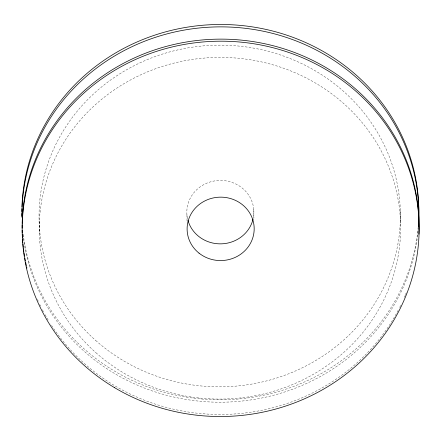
<?xml version="1.0" encoding="UTF-8"?>
<svg xmlns="http://www.w3.org/2000/svg" width="441" height="441" viewBox="0 0 441 441"><rect width="100%" height="100%" fill="white"/><g stroke="black" fill="none" stroke-linecap="round" stroke-linejoin="round"><path stroke-width="0.33" stroke-dasharray="2.21 1.65" d="M400.329 210.77L400.544 223.025M253.768 209.387L253.922 218.075M186.94 214.905L187.045 220.919M39.117 221.217L39.332 233.471M187.53 218.692A33.538 31.708 -1 0 1 219.861 180.441A33.538 31.708 -1 0 1 253.366 217.656M406.277 292.769A198.478 187.668 -1 0 1 405.505 294.682M405.24 295.321A198.478 187.668 -1 0 1 403.879 298.496M400.671 305.409A198.478 187.668 -1 0 1 399.43 307.89M398.151 310.359A198.478 187.668 -1 0 1 228.482 414.297A198.478 187.668 -1 0 1 50.66 324.041M48.146 319.99A198.478 187.668 -1 0 1 45.087 314.72M43.45 311.732A198.478 187.668 -1 0 1 41.862 308.689M40.627 306.23A198.478 187.668 -1 0 1 39.729 304.373M38.268 301.247A198.478 187.668 -1 0 1 37.424 299.362M418.382 227.363A198.478 187.668 -1 0 1 224.463 402.159A198.478 187.668 -1 0 1 23.152 235.759M418.173 227.005A198.478 187.668 -1 0 1 223.708 399.783A198.478 187.668 -1 0 1 23.191 234.044M95.884 352.684A180.683 170.838 -1 0 0 395.726 267.395A180.683 170.838 -1 0 0 168.197 64.651A180.683 170.838 -1 0 0 95.884 352.684M95.669 340.435A180.683 170.838 -1 0 0 395.516 255.146A180.683 170.838 -1 0 0 167.982 52.402A180.683 170.838 -1 0 0 95.669 340.435"/><path stroke-width="0.66" d="M26.934 268.161A198.478 187.668 -1 0 1 26.625 266.844M26.328 265.521A198.478 187.668 -1 0 1 25.628 262.197M25.363 260.863A198.478 187.668 -1 0 1 24.867 258.178M24.52 256.155A198.478 187.668 -1 0 1 23.99 252.77M23.797 251.414A198.478 187.668 -1 0 1 23.445 248.691M23.285 247.329A198.478 187.668 -1 0 1 22.926 243.917M22.805 242.55A198.478 187.668 -1 0 1 22.541 239.127M22.452 237.76A198.478 187.668 -1 0 1 22.282 234.336M22.232 232.969A198.478 187.668 -1 0 1 22.16 230.241M22.138 228.19A198.478 187.668 -1 0 1 22.149 224.789M22.177 223.433A198.478 187.668 -1 0 1 226.696 39.205A198.478 187.668 -1 0 1 418.911 234.21M253.106 218.901A33.538 31.708 -1 0 1 221.195 243.845A33.538 31.708 -1 0 1 188.004 220.561M21.94 217.303A198.478 187.668 -1 0 1 225.753 26.929A198.478 187.668 -1 0 1 418.432 226.691M21.973 206.752A198.478 187.668 -1 0 1 228.587 24.624A198.478 187.668 -1 0 1 418.559 221.586M21.918 216.272A198.478 187.668 -1 0 1 21.885 213.543M21.885 211.504A198.478 187.668 -1 0 1 21.918 208.786M199.034 253.145A33.538 31.708 -1 0 0 253.658 234.364A33.538 31.708 -1 0 0 209.243 199.056A33.538 31.708 -1 0 0 199.034 253.145M114.362 387.545A198.478 187.668 -1 0 0 418.95 236.271A198.478 187.668 -1 0 0 128.623 62.749A198.478 187.668 -1 0 0 114.362 387.545"/></g></svg>
